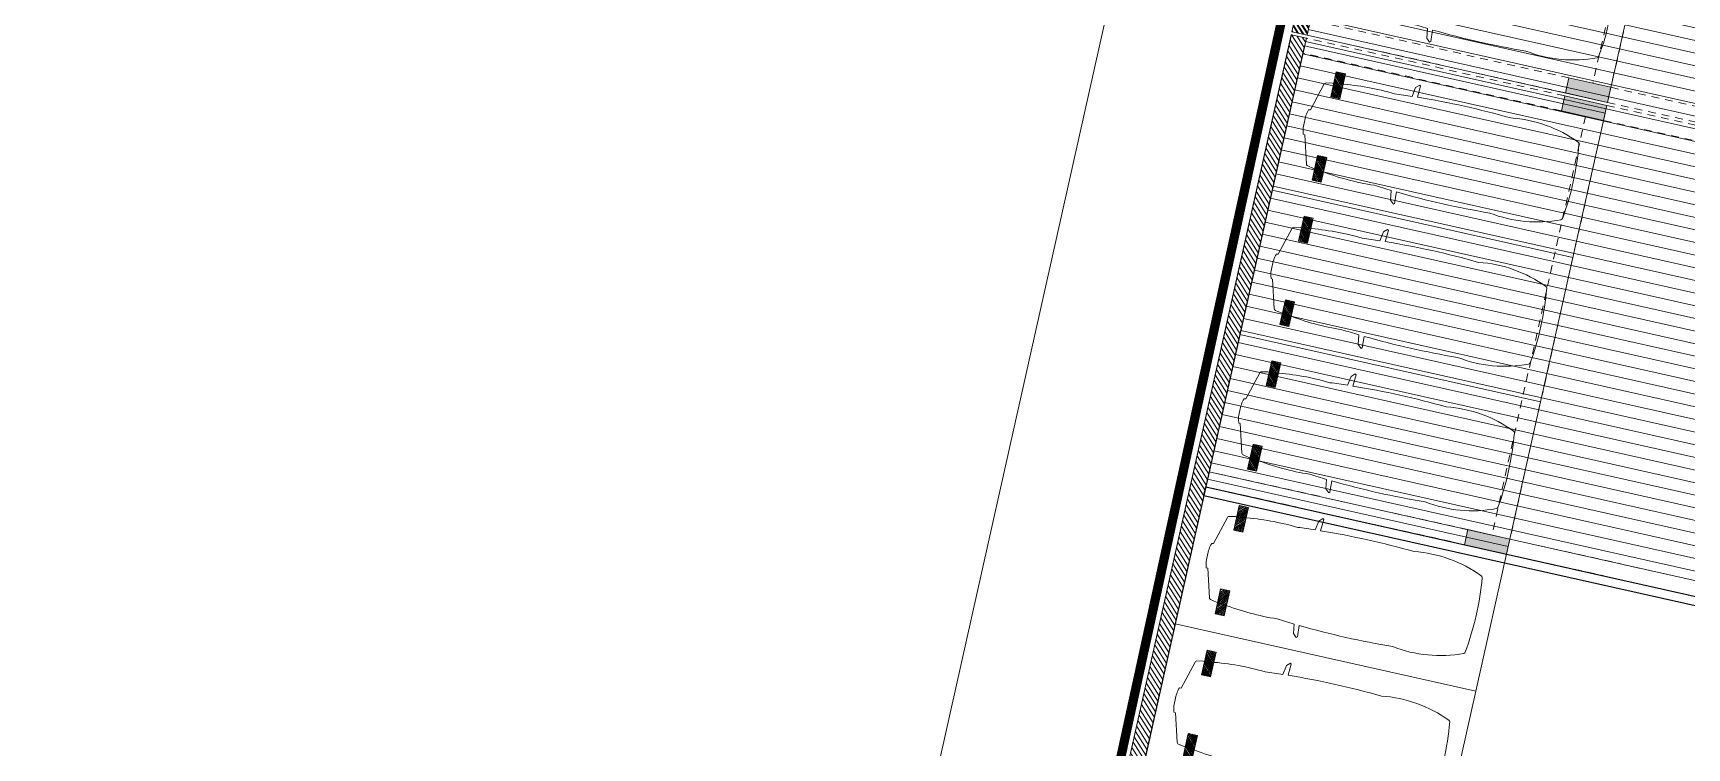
# Model space of a CAD drawing. Header units: inches. Extents: x 0 to 766, y -245 to 236.
# Drawn here: x 168.11 to 194.95, y 110.87 to 122.47 of the extents above; entities that cross this region are included whole.
import ezdxf

# ---------------------------------------------------------------- set-up
doc = ezdxf.new("R2010")
doc.units = ezdxf.units.IN
doc.header["$MEASUREMENT"] = 0
for name, pattern in [('1P$0$HIDDEN2', [0.1875, 0.125, -0.0625]), ('ACAD_ISO13W100', [36, 12, -3, 12, -3, 0, -3, 0, -3]), ('HIDDEN2', [0.1875, 0.125, -0.0625])]:
    doc.linetypes.add(name, pattern=pattern)
doc.layers.get('DEFPOINTS').update_dxf_attribs({"color": 251, "lineweight": 9})
for name, color, linetype, lineweight in [('1P$0$A-ESTRUCTURA-HATCH', 251, 'Continuous', 9), ('1P$0$A-ESTRUCTURA-MUROS', 251, 'Continuous', 9), ('1P$0$A-ESTRUCTURA-PLACAS', 251, 'Continuous', 9), ('1P$0$A-ESTRUCTURA-VIGAS', 251, '1P$0$HIDDEN2', 9), ('1P$0$A-HATCH', 251, 'Continuous', 9), ('1P$0$A-LINEAS', 251, 'Continuous', 9), ('1P$0$A-MOBILIARIO', 251, 'Continuous', 9), ('1P$0$A-MUROS', 251, 'Continuous', 9), ('A-COTAS INT', 251, 'Continuous', 9), ('A-ESTRUCTURA-HATCH', 251, 'Continuous', 9), ('A-ESTRUCTURA-MUROS', 251, 'Continuous', 9), ('A-ESTRUCTURA-PLACAS', 251, 'Continuous', 9), ('A-ESTRUCTURA-VIGAS', 251, 'HIDDEN2', 9), ('A-MOBILIARIO', 251, 'Continuous', 9), ('A-MUROS', 251, 'Continuous', 9), ('COTAS-EXTER', 251, 'Continuous', 9), ('DLP_ETAPAS', 251, 'Continuous', 9)]:
    doc.layers.add(name, color=color, linetype=linetype, lineweight=lineweight)
doc.styles.add('TXT_COTAS', font='romans.shx', dxfattribs={"width": 0.8})
doc.dimstyles.new('DLP-COTA 200', dxfattribs={"dimtxt": 0.3, "dimasz": 0.2, "dimexe": 0.36, "dimexo": 0.12, "dimgap": 0.12, "dimtad": 1, "dimzin": 0, "dimdsep": 46, "dimtxsty": 'TXT_COTAS', "dimblk": 'ARCHTICK', "dimcen": 0.18, "dimdle": 0.2, "dimclrd": 256, "dimclre": 256, "dimclrt": 2, "dimadec": 0, "dimazin": 0, "dimtfac": 1, "dimtix": 1, "dimtofl": 0, "dimtmove": 2, "dimatfit": 3, "dimfxl": 0.36, "dimtolj": 1, "dimtzin": 0, "dimlwd": 9, "dimlwe": 9, "dimarcsym": 0})
pattern_1 = [(135, (197.4004394743757, 7.870622634966479), (-0.014142135623731, -0.014142135623731), [])]
pattern_2 = [(135, (197.2879394743751, 7.870622634966479), (-0.014142135623731, -0.014142135623731), [])]
pattern_3 = [(135, (197.2904394743751, 7.870622634966479), (-0.014142135623731, -0.014142135623731), [])]

# ---------------------------------------------------------------- blocks, each defined once
blk = doc.blocks.new('_ArchTick')
at = {"color": 0, "linetype": 'ByBlock', "const_width": 0.15}
blk.add_lwpolyline([(-0.5, -0.5), (0.5, 0.5)], dxfattribs=at)
blk = doc.blocks.new('*D237')
at = {"layer": 'COTAS-EXTER', "lineweight": 9, "transparency": 16777216}
for p, q in [((-47.94199702839495, -8.59349936876639), (-36.92197450668112, 40.63815426177589)), ((-34.15480299292657, 39.81380086825177), (-37.31696802198577, 40.52162047754456)), ((-47.03946297006159, -8.590573554253737), (-48.24961662686552, -8.319692534233715))]:
    blk.add_line(p, q, dxfattribs=at)
at = {"layer": 'DEFPOINTS', "color": 0, "transparency": 16777216}
for p in [(-36.96566146509817, 40.44298395239389), (-34.03770080729737, 39.78758869320154, -1.982211870199535e-07), (-46.92236078443239, -8.61678572930396, 1.0071765407667e-07)]:
    blk.add_point(p, dxfattribs=at)
at = {"layer": 'COTAS-EXTER', "lineweight": 9, "transparency": 16777216, "xscale": 0.2, "yscale": 0.2, "zscale": 0.2}
for p, rotation in [((-36.96566146509817, 40.44298395239389), 77.38288257497175), ((-47.89831006997792, -8.398329059384386), 257.3828825749717)]:
    blk.add_blockref('_ArchTick', p, dxfattribs=dict(at, rotation=rotation))
at = {"layer": 'COTAS-EXTER', "color": 2, "transparency": 16777216, "insert": (-42.69546568520375, 16.08130484036775), "char_height": 0.3, "attachment_point": 5, "rotation": 77.38288257497173, "style": 'TXT_COTAS'}
blk.add_mtext('\\A1;50.05', dxfattribs=at)
blk = doc.blocks.new('ETAPAS_EL-ROSARIO-01')
at = {"linetype": 'ACAD_ISO13W100', "ltscale": 0.15, "elevation": -8.087886271823663e-07}
blk.add_lwpolyline([(-78.10903454464278, 81.2773251356557), (-88.39156818282208, 34.18688553199172), (-103.8049209657183, -36.42407381720841), (-107.3674373871472, -52.74451406765729), (-110.35362560043, -66.42470536567271), (-53.61793270430644, -81.61772922612727), (-44.92496922399732, -72.72020544484258), (-17.92491594699095, -50.09877426270396), (-5.119343684928026, -39.38062628358603), (-2.145338432019344, -34.36270173639059), (-0.7240519718325231, -35.17093796283007), (6.173584206553642, -23.15930621977895), (4.372488884022459, -12.4871483463794), (3.084003503667191, -7.412719970569015), (-20.06412463649758, 48.18847669754177), (-17.8428259860666, 53.21996080409735), (-6.512398380466038, 82.82589619513601)], dxfattribs=at)
at = {"linetype": 'ACAD_ISO13W100', "ltscale": 0.15, "const_width": 0.15, "elevation": -8.087886271823663e-07}
blk.add_lwpolyline([(-17.79758207837585, -50.02580895740539), (-35.14378486876376, -29.11060307174921), (-27.54945914333803, -11.97888832725585), (0.6028502009867225, -1.453054812736809), (-20.06412463993183, 48.18847670312971), (-17.84282598816208, 53.21996081061661), (-6.512398381571984, 82.8258961988613), (-7.18100099437288, 89.79389236401767), (-15.58794605117873, 100.9314389722422), (-42.71300540849916, 107.0013388758525, -1.022579680442981), (-57.86327895277645, 119.7415829747915), (-64.52636484088725, 119.3852506931871), (-69.5259535460209, 119.3211201196536), (-71.93822160441778, 108.5888807056472), (-78.10903454464278, 81.2773251356557), (-88.39156818282208, 34.18688553199172), (-103.8049202616967, -36.42407059203833), (-97.64062220740016, -37.72534049209207), (-101.9013523058675, -57.24440581165254), (-45.01023828386678, -72.79973820783198)], format="xyb", close=True, dxfattribs=at)
blk = doc.blocks.new('EST_P2_D')
at = {"layer": 'A-ESTRUCTURA-HATCH'}
h = blk.add_hatch(dxfattribs=at)
h.set_pattern_fill('ANSI31', color=256, scale=0.02, angle=-1.27e-14)
h.set_pattern_definition([(44.99999999999999, (-226735.1463174463, -8188131.65954475), (-0.04490128060534576, 0.04490128060534578), [])])
h.paths.add_polyline_path([(0, 16.45006305351853), (0, 16.25006350968033), (17.46077047049766, 16.25006360281259), (17.46077047049766, 16.45006260834634)])
h.paths.add_polyline_path([(2.91038304567337e-11, 0.2500299885869026), (0, -1.862645149230957e-09), (17.46077117224922, 0), (17.46077117224922, 0.2500299885869026)])
h = blk.add_hatch(color=256, dxfattribs=at)
h.dxf.hatch_style = 1
h.paths.add_polyline_path([(17.21077053804765, 5.250063827261329), (17.46077053804765, 5.250063827261329), (17.46077053804765, 4.550063827075064), (17.21077053804765, 4.550063827075064)])
h.paths.add_polyline_path([(17.21077053804765, 11.95006382744759), (17.46077053804765, 11.95006382744759), (17.46077053804765, 11.25006382726133), (17.21077053804765, 11.25006382726133)])
h.paths.add_polyline_path([(12.21077054669149, 5.250063827261329), (12.46077054669149, 5.250063827261329), (12.46077054669149, 4.550063827075064), (12.21077054669149, 4.550063827075064)])
h.paths.add_polyline_path([(12.21077054669149, 11.95006382744759), (12.46077054669149, 11.95006382744759), (12.46077054669149, 11.25006382726133), (12.21077054669149, 11.25006382726133)])
h.paths.add_polyline_path([(5.000770546728745, 5.250063827261329), (5.250770546728745, 5.250063827261329), (5.250770546728745, 4.550063827075064), (5.000770546728745, 4.550063827075064)])
h.paths.add_polyline_path([(5.000770546728745, 11.95006382744759), (5.250770546728745, 11.95006382744759), (5.250770546728745, 11.25006382726133), (5.000770546728745, 11.25006382726133)])
h.paths.add_polyline_path([(0.0007705553725827485, 5.250063847750425), (0.2507705553725827, 5.250063847750425), (0.2507705553725827, 4.550063847564161), (0.0007705553725827485, 4.550063847564161)])
h.paths.add_polyline_path([(0.0007705553725827485, 11.95006384700537), (0.2507705553725827, 11.95006384700537), (0.2507705553725827, 11.25006384775043), (0.0007705553725827485, 11.25006384775043)])
at = {"layer": 'A-ESTRUCTURA-MUROS'}
for points in [[(0, 16.45006305444986), (17.46077047049766, 16.45006260834634), (17.46077047049766, 16.25006360281259), (0, 16.25006350874901)], [(0, 0.2500299885869026), (17.46077117224922, 0.2500299885869026), (17.46077117224922, 0), (0, 0)]]:
    blk.add_lwpolyline(points, dxfattribs=at)
at = {"layer": 'A-ESTRUCTURA-PLACAS'}
for points in [[(0.0007705553725827485, 11.95006384700537), (0.2507705553725827, 11.95006384700537), (0.2507705553725827, 11.25006384775043), (0.0007705553725827485, 11.25006384775043)], [(5.000770546728745, 11.95006382744759), (5.250770546728745, 11.95006382744759), (5.250770546728745, 11.25006382726133), (5.000770546728745, 11.25006382726133)], [(12.21077054669149, 11.95006382744759), (12.46077054669149, 11.95006382744759), (12.46077054669149, 11.25006382726133), (12.21077054669149, 11.25006382726133)], [(17.21077053804765, 11.95006382744759), (17.46077053804765, 11.95006382744759), (17.46077053804765, 11.25006382726133), (17.21077053804765, 11.25006382726133)], [(0.0007705553725827485, 5.250063847750425), (0.2507705553725827, 5.250063847750425), (0.2507705553725827, 4.550063847564161), (0.0007705553725827485, 4.550063847564161)], [(5.000770546728745, 5.250063827261329), (5.250770546728745, 5.250063827261329), (5.250770546728745, 4.550063827075064), (5.000770546728745, 4.550063827075064)], [(12.21077054669149, 5.250063827261329), (12.46077054669149, 5.250063827261329), (12.46077054669149, 4.550063827075064), (12.21077054669149, 4.550063827075064)], [(17.21077053804765, 5.250063827261329), (17.46077053804765, 5.250063827261329), (17.46077053804765, 4.550063827075064), (17.21077053804765, 4.550063827075064)]]:
    blk.add_lwpolyline(points, close=True, dxfattribs=at)
at = {"layer": 'A-ESTRUCTURA-VIGAS'}
for points in [[(0.0007705553725827485, 11.95006384700537), (0.0007705553725827485, 16.25006360467523)], [(0.2507705553725827, 11.95006384700537), (0.2507705553725827, 16.25006360467523)], [(5.000770546728745, 11.95006382744759), (5.000770546728745, 16.25006358418614)], [(5.250770546728745, 11.95006382744759), (5.250770546728745, 16.25006358418614)], [(12.21077054669149, 11.95006382744759), (12.21077054669149, 16.25006358418614)], [(12.46077054669149, 11.95006382744759), (12.46077054669149, 16.25006358418614)], [(17.21077053804765, 11.95006382744759), (17.21077053804765, 16.25006358418614)], [(17.46077053804765, 11.95006382744759), (17.46077053804765, 16.25006358418614)], [(0, 11.55006384756416), (0.000770565849961713, 11.55006384756416)], [(0.2507705566531513, 11.55006384756416), (5.000770548009314, 11.55006382707506)], [(5.250770541839302, 11.55006382707506), (12.21077054180205, 11.55006394069642)], [(12.46077054669149, 11.55006382707506), (17.21077053804765, 11.55006382707506)], [(-0.03181362946634181, 11.25006384775043), (0.0007705553725827485, 11.2500638468191)], [(0.0007705553725827485, 5.250063847750425), (0.0007705553725827485, 11.2500638468191)], [(0.2507705553725827, 5.250063847750425), (0.2507705553725827, 11.2500638468191)], [(0.2507705553725827, 11.2500638468191), (5.000770546728745, 11.25006382726133)], [(5.000770546728745, 5.250063827261329), (5.000770546728745, 11.25006382726133)], [(5.250770546728745, 11.25006382726133), (12.21077054669149, 11.25006394088268)], [(5.250770546728745, 5.250063827261329), (5.250770546728745, 11.25006382726133)], [(12.21077054669149, 5.250063827261329), (12.21077054669149, 11.25006382726133)], [(12.46077054669149, 5.250063827261329), (12.46077054669149, 11.25006382726133)], [(12.46077054669149, 11.25006382726133), (17.21077053804765, 11.25006382726133)], [(17.21077053804765, 5.250063827261329), (17.21077053804765, 11.25006382726133)], [(17.46077053804765, 5.250063827261329), (17.46077053804765, 11.25006382726133)], [(-0.004554994142381474, 5.250063847750425), (0.000770565849961713, 5.250063847750425)], [(0.2507705566531513, 5.250063847750425), (5.000770548009314, 5.250063827261329)], [(5.250770541839302, 5.250063827261329), (12.21077054180205, 5.250063940882683)], [(12.46077054669149, 5.250063827261329), (17.21077053804765, 5.250063827261329)], [(0, 4.950063847005367), (0.0007705553725827485, 4.950063847005367)], [(0.2507705553725827, 4.950063847005367), (5.000770546728745, 4.950063827447593)], [(5.250770546728745, 4.950063827447593), (12.21077054669149, 4.950063941068947)], [(12.46077054669149, 4.950063827447593), (17.21077053804765, 4.950063827447593)], [(0.0007705553725827485, 4.550063213333488), (0.0007705553725827485, 0.2500635301694274)], [(0.2507705553725827, 4.550063213333488), (0.2507705553725827, 0.2500635301694274)], [(5.000770546728745, 4.550063193775713), (5.000770546728745, 0.2500635096803308)], [(5.250770546728745, 4.550063193775713), (5.250770546728745, 0.2500635096803308)], [(12.21077054669149, 4.550063193775713), (12.21077054669149, 0.2500635096803308)], [(12.46077054669149, 4.550063193775713), (12.46077054669149, 0.2500635096803308)], [(17.21077053804765, 4.550063193775713), (17.21077053804765, 0.2500635096803308)], [(17.46077053804765, 4.550063193775713), (17.46077053804765, 0.2500635096803308)]]:
    blk.add_lwpolyline(points, dxfattribs=at)
blk = doc.blocks.new('*U211')
at = {"ltscale": 0.5}
h = blk.add_hatch(dxfattribs=at)
h.set_pattern_fill('_USER', color=41, scale=0.02, angle=135, style=0, pattern_type=0)
h.set_pattern_definition(pattern_1)
h.paths.add_polyline_path([(0.4124999999070418, 4.25500557504597), (0.8250640894870152, 4.25500557504597), (0.8250640894870152, 4.405005573555852), (0.4124999999070418, 4.405005575418499)])
edge = h.paths.add_edge_path(flags=17)
edge.add_line((0.4124999999070418, 4.301899374723462), (0.8250640894870152, 4.301899372860816))
h = blk.add_hatch(dxfattribs=at)
h.set_pattern_fill('_USER', color=41, scale=0.02, angle=135, style=0, pattern_type=0)
h.set_pattern_definition(pattern_1)
h.paths.add_polyline_path([(2.212499999895401, 4.25500557504597), (1.799935910315425, 4.25500557504597), (1.799935910315425, 4.405005575418499), (2.212499999895401, 4.405005575418499)])
edge = h.paths.add_edge_path(flags=17)
edge.add_line((2.212499999895401, 4.301899374723462), (1.799935910315426, 4.301899374723462))
at = {"color": 7, "ltscale": 0.5}
for p, q in [((0.4124999999070418, 4.301899374723462), (0.8250640894870152, 4.301899372860816)), ((2.212499999895401, 4.301899374723462), (1.799935910315425, 4.301899374723462))]:
    blk.add_line(p, q, dxfattribs=at)
at = {"ltscale": 0.5}
blk.add_lwpolyline([(0, 0), (2.625000000001165, 0), (2.625000000001165, 4.999999999999999), (0, 4.999999999999999)], close=True, dxfattribs=at)
at = {"color": 7, "ltscale": 0.5}
blk.add_lwpolyline([(2.100028844946378, 3.028522202071265), (2.287326331529941, 3.017961387783316), (2.301177233038645, 3.033225936144618), (2.248082110821443, 3.092103478759553), (2.094738905378343, 3.114782713422947, 0.005253419644038889), (2.073110162170231, 3.403024230234966, 0.05323468880448375), (2.035381289012902, 4.298445265069629), (2.022460859082812, 4.423920004889395), (2.003209687699737, 4.525403541773585), (1.998732188129189, 4.534997764310868, 0.2186562557100147), (1.979637849191377, 4.551199094653156), (1.51828430143668, 4.68041331440213), (1.514600344206652, 4.707649311509477, 0.09155394760763061), (1.312500000000546, 4.734330136008744, 0.09162043732155131), (1.110399655811662, 4.708804217427994), (1.10671569836576, 4.681568217724587), (0.6453621506164582, 4.552353999814748, 0.2186562552153479), (0.6262678116794553, 4.536152669489409), (0.6217903121027042, 4.526558446958687), (0.6025391407778364, 4.4250749100745), (0.5896187107004998, 4.299600172615821, 0.05323468880111815), (0.5518898377052259, 3.404179129908862, 0.005253420110187526), (0.5302610936809209, 3.115937606692341), (0.3769178889809985, 3.093258382082013), (0.3238227668220055, 3.034380841329721), (0.337673668214294, 3.01911629296842), (0.5249711549053167, 3.029677107255861, 0.02826491459471849), (0.5224966653132828, 1.475695204805616, 0.1399238157925407), (0.6671126963913039, 0.324876973164095, 0.2721479777528903), (0.6910017503991223, 0.3060667694362756, 0.035352843949907), (1.312500000000853, 0.2656698639912349, 0.0456386399384704), (1.931688438492875, 0.3049118635303407, 0.2721479761988349), (1.955577493168296, 0.3237220675503025, 0.1398888083936435), (2.102503335144433, 1.474540296761161, 0.02826491464424222)], format="xyb", close=True, dxfattribs=at)
for points in [[(0.4124999999070418, 4.405005575418499), (0.4124999999070418, 4.25500557504597), (0.8250640894870152, 4.25500557504597), (0.8250640894870152, 4.405005573555852)], [(1.799935910315425, 4.405005575418499), (1.799935910315425, 4.25500557504597), (2.212499999895401, 4.25500557504597), (2.212499999895401, 4.405005575418499)]]:
    blk.add_lwpolyline(points, close=True, dxfattribs=at)
blk = doc.blocks.new('EST_P1_D')
at = {"layer": 'A-ESTRUCTURA-HATCH'}
h = blk.add_hatch(dxfattribs=at)
h.set_pattern_fill('ANSI31', color=256, scale=0.02, angle=-1.27e-14)
h.set_pattern_definition([(44.99999999999999, (-226410.1470886057, -8188191.65954475), (-0.04490128060534576, 0.04490128060534578), [])])
h.paths.add_polyline_path([(2.91038304567337e-11, 16.45006305444986), (2.91038304567337e-11, 16.25006350968033), (17.45999937850866, 16.25006360188127), (17.45999937850866, 16.45006260741502)])
h.paths.add_polyline_path([(0, 0.2500299895182252), (0, -9.313225746154785e-10), (17.46000001273933, 0), (17.46000001273933, 0.2500299895182252)])
h = blk.add_hatch(color=256, dxfattribs=at)
h.dxf.hatch_style = 1
h.paths.add_polyline_path([(17.20999937853776, 5.250063827261329), (17.45999937853776, 5.250063827261329), (17.45999937853776, 4.550063827075064), (17.20999937853776, 4.550063827075064)])
h.paths.add_polyline_path([(17.20999937853776, 11.95006382744759), (17.45999937853776, 11.95006382744759), (17.45999937853776, 11.25006382726133), (17.20999937853776, 11.25006382726133)])
h.paths.add_polyline_path([(12.2099993871816, 5.250063827261329), (12.4599993871816, 5.250063827261329), (12.4599993871816, 4.550063827075064), (12.2099993871816, 4.550063827075064)])
h.paths.add_polyline_path([(12.2099993871816, 11.95006382744759), (12.4599993871816, 11.95006382744759), (12.4599993871816, 11.25006382726133), (12.2099993871816, 11.25006382726133)])
h.paths.add_polyline_path([(4.99999938721885, 5.250063827261329), (5.24999938721885, 5.250063827261329), (5.24999938721885, 4.550063827075064), (4.99999938721885, 4.550063827075064)])
h.paths.add_polyline_path([(4.99999938721885, 11.95006382744759), (5.24999938721885, 11.95006382744759), (5.24999938721885, 11.25006382726133), (4.99999938721885, 11.25006382726133)])
h.paths.add_polyline_path([(-6.041373126208782e-07, 5.250063847750425), (0.2499993958626874, 5.250063847750425), (0.2499993958626874, 4.550063847564161), (-6.041373126208782e-07, 4.550063847564161)])
h.paths.add_polyline_path([(-6.041373126208782e-07, 11.95006384793669), (0.2499993958626874, 11.95006384793669), (0.2499993958626874, 11.25006384775043), (-6.041373126208782e-07, 11.25006384775043)])
at = {"layer": 'A-ESTRUCTURA-MUROS'}
for points in [[(0, 16.45006305351853), (17.45999937850866, 16.45006260741502), (17.45999937850866, 16.25006360188127), (-6.041373126208782e-07, 16.25006350874901)], [(-6.041373126208782e-07, 0.2500299895182252), (17.46000001273933, 0.2500299895182252), (17.46000001273933, 0), (0, 0)]]:
    blk.add_lwpolyline(points, dxfattribs=at)
at = {"layer": 'A-ESTRUCTURA-PLACAS'}
for points in [[(-6.041373126208782e-07, 11.95006384793669), (0.2499993958626874, 11.95006384793669), (0.2499993958626874, 11.25006384775043), (-6.041373126208782e-07, 11.25006384775043)], [(4.99999938721885, 11.95006382744759), (5.24999938721885, 11.95006382744759), (5.24999938721885, 11.25006382726133), (4.99999938721885, 11.25006382726133)], [(12.2099993871816, 11.95006382744759), (12.4599993871816, 11.95006382744759), (12.4599993871816, 11.25006382726133), (12.2099993871816, 11.25006382726133)], [(17.20999937853776, 11.95006382744759), (17.45999937853776, 11.95006382744759), (17.45999937853776, 11.25006382726133), (17.20999937853776, 11.25006382726133)], [(-6.041373126208782e-07, 5.250063847750425), (0.2499993958626874, 5.250063847750425), (0.2499993958626874, 4.550063847564161), (-6.041373126208782e-07, 4.550063847564161)], [(4.99999938721885, 5.250063827261329), (5.24999938721885, 5.250063827261329), (5.24999938721885, 4.550063827075064), (4.99999938721885, 4.550063827075064)], [(12.2099993871816, 5.250063827261329), (12.4599993871816, 5.250063827261329), (12.4599993871816, 4.550063827075064), (12.2099993871816, 4.550063827075064)], [(17.20999937853776, 5.250063827261329), (17.45999937853776, 5.250063827261329), (17.45999937853776, 4.550063827075064), (17.20999937853776, 4.550063827075064)]]:
    blk.add_lwpolyline(points, close=True, dxfattribs=at)
at = {"layer": 'A-ESTRUCTURA-VIGAS'}
for points in [[(-6.041373126208782e-07, 11.95006384793669), (-6.041373126208782e-07, 16.25006360467523)], [(0.2499993958626874, 11.95006384793669), (0.2499993958626874, 16.25006360467523)], [(4.99999938721885, 11.95006382744759), (4.99999938721885, 16.25006358418614)], [(5.24999938721885, 11.95006382744759), (5.24999938721885, 16.25006358418614)], [(12.2099993871816, 11.95006382744759), (12.2099993871816, 16.25006358418614)], [(12.4599993871816, 11.95006382744759), (12.4599993871816, 16.25006358418614)], [(17.20999937853776, 11.95006382744759), (17.20999937853776, 16.25006358418614)], [(17.45999937853776, 11.95006382744759), (17.45999937853776, 16.25006358418614)], [(0.2499993971432559, 11.55006384756416), (4.999999388499418, 11.55006382707506)], [(5.249999382329406, 11.55006382707506), (12.20999938229215, 11.55006394069642)], [(12.4599993871816, 11.55006382707506), (17.20999937853776, 11.55006382707506)], [(-6.041373126208782e-07, 5.250063847750425), (-6.041373126208782e-07, 11.25006384775043)], [(0.2499993958626874, 5.250063847750425), (0.2499993958626874, 11.25006384775043)], [(0.2499993958626874, 11.25006384775043), (4.99999938721885, 11.25006382726133)], [(4.99999938721885, 5.250063827261329), (4.99999938721885, 11.25006382726133)], [(5.24999938721885, 11.25006382726133), (12.2099993871816, 11.25006394088268)], [(5.24999938721885, 5.250063827261329), (5.24999938721885, 11.25006382726133)], [(12.2099993871816, 5.250063827261329), (12.2099993871816, 11.25006382726133)], [(12.4599993871816, 5.250063827261329), (12.4599993871816, 11.25006382726133)], [(12.4599993871816, 11.25006382726133), (17.20999937853776, 11.25006382726133)], [(17.20999937853776, 5.250063827261329), (17.20999937853776, 11.25006382726133)], [(17.45999937853776, 5.250063827261329), (17.45999937853776, 11.25006382726133)], [(0.2499993971432559, 5.250063847750425), (4.999999388499418, 5.250063827261329)], [(5.249999382329406, 5.250063827261329), (12.20999938229215, 5.250063940882683)], [(12.4599993871816, 5.250063827261329), (17.20999937853776, 5.250063827261329)], [(0.2499993958626874, 4.95006384793669), (4.99999938721885, 4.950063827447593)], [(5.24999938721885, 4.950063827447593), (12.2099993871816, 4.950063941068947)], [(12.4599993871816, 4.950063827447593), (17.20999937853776, 4.950063827447593)], [(-6.041373126208782e-07, 4.55006321426481), (-6.041373126208782e-07, 0.2500635301694274)], [(0.2499993958626874, 4.55006321426481), (0.2499993958626874, 0.2500635301694274)], [(4.99999938721885, 4.550063193775713), (4.99999938721885, 0.2500635106116533)], [(5.24999938721885, 4.550063193775713), (5.24999938721885, 0.2500635106116533)], [(12.2099993871816, 4.550063193775713), (12.2099993871816, 0.2500635106116533)], [(12.4599993871816, 4.550063193775713), (12.4599993871816, 0.2500635106116533)], [(17.20999937853776, 4.550063193775713), (17.20999937853776, 0.2500635106116533)], [(17.45999937853776, 4.550063193775713), (17.45999937853776, 0.2500635106116533)]]:
    blk.add_lwpolyline(points, dxfattribs=at)
blk = doc.blocks.new('*U230')
at = {"ltscale": 0.5}
h = blk.add_hatch(dxfattribs=at)
h.set_pattern_fill('_USER', color=41, scale=0.02, angle=135, style=0, pattern_type=0)
h.set_pattern_definition(pattern_2)
h.paths.add_polyline_path([(0.2999999999064613, 4.25500557504597), (0.7125640894864347, 4.25500557504597), (0.7125640894864347, 4.405005573555852), (0.2999999999064613, 4.405005575418499)])
edge = h.paths.add_edge_path(flags=17)
edge.add_line((0.2999999999064613, 4.301899374723462), (0.7125640894864347, 4.301899372860816))
h = blk.add_hatch(dxfattribs=at)
h.set_pattern_fill('_USER', color=41, scale=0.02, angle=135, style=0, pattern_type=0)
h.set_pattern_definition(pattern_2)
h.paths.add_polyline_path([(2.099999999894821, 4.25500557504597), (1.687435910314845, 4.25500557504597), (1.687435910314845, 4.405005575418499), (2.099999999894821, 4.405005575418499)])
edge = h.paths.add_edge_path(flags=17)
edge.add_line((2.099999999894821, 4.301899374723462), (1.687435910314846, 4.301899374723462))
at = {"color": 7, "ltscale": 0.5}
for p, q in [((0.2999999999064613, 4.301899374723462), (0.7125640894864347, 4.301899372860816)), ((2.099999999894821, 4.301899374723462), (1.687435910314845, 4.301899374723462))]:
    blk.add_line(p, q, dxfattribs=at)
at = {"ltscale": 0.5}
blk.add_lwpolyline([(0, 0), (2.400000000000004, 0), (2.400000000000004, 4.999999999999999), (0, 4.999999999999999)], close=True, dxfattribs=at)
at = {"color": 7, "ltscale": 0.5}
blk.add_lwpolyline([(1.987528844945798, 3.028522202071265), (2.174826331529361, 3.017961387783316), (2.188677233038065, 3.033225936144618), (2.135582110820862, 3.092103478759553), (1.982238905377763, 3.114782713422947, 0.005253419644038889), (1.960610162169651, 3.403024230234966, 0.05323468880448375), (1.922881289012322, 4.298445265069629), (1.909960859082232, 4.423920004889395), (1.890709687699157, 4.525403541773585), (1.886232188128609, 4.534997764310868, 0.2186562557100147), (1.867137849190797, 4.551199094653156), (1.4057843014361, 4.68041331440213), (1.402100344206072, 4.707649311509477, 0.09155394760763061), (1.199999999999966, 4.734330136008744, 0.09162043732155131), (0.9978996558110818, 4.708804217427994), (0.9942156983651798, 4.681568217724587), (0.5328621506158777, 4.552353999814748, 0.2186562552153479), (0.5137678116788749, 4.536152669489409), (0.5092903121021237, 4.526558446958687), (0.490039140777256, 4.4250749100745), (0.4771187106999193, 4.299600172615821, 0.05323468880111815), (0.4393898377046455, 3.404179129908862, 0.005253420110187526), (0.4177610936803404, 3.115937606692341), (0.2644178889804181, 3.093258382082013), (0.211322766821425, 3.034380841329721), (0.2251736682137135, 3.01911629296842), (0.4124711549047362, 3.029677107255861, 0.02826491459471849), (0.4099966653127023, 1.475695204805616, 0.1399238157925407), (0.5546126963907234, 0.324876973164095, 0.2721479777528903), (0.5785017503985419, 0.3060667694362756, 0.035352843949907), (1.200000000000273, 0.2656698639912349, 0.0456386399384704), (1.819188438492294, 0.3049118635303407, 0.2721479761988349), (1.843077493167716, 0.3237220675503025, 0.1398888083936435), (1.990003335143853, 1.474540296761161, 0.02826491464424222)], format="xyb", close=True, dxfattribs=at)
for points in [[(0.2999999999064613, 4.405005575418499), (0.2999999999064613, 4.25500557504597), (0.7125640894864347, 4.25500557504597), (0.7125640894864347, 4.405005573555852)], [(1.687435910314845, 4.405005575418499), (1.687435910314845, 4.25500557504597), (2.099999999894821, 4.25500557504597), (2.099999999894821, 4.405005575418499)]]:
    blk.add_lwpolyline(points, close=True, dxfattribs=at)
blk = doc.blocks.new('*U231')
at = {"ltscale": 0.5}
h = blk.add_hatch(dxfattribs=at)
h.set_pattern_fill('_USER', color=41, scale=0.02, angle=135, style=0, pattern_type=0)
h.set_pattern_definition(pattern_3)
h.paths.add_polyline_path([(0.3024999999064588, 4.25500557504597), (0.7150640894864322, 4.25500557504597), (0.7150640894864322, 4.405005573555852), (0.3024999999064588, 4.405005575418499)])
edge = h.paths.add_edge_path(flags=17)
edge.add_line((0.3024999999064588, 4.301899374723462), (0.7150640894864322, 4.301899372860816))
h = blk.add_hatch(dxfattribs=at)
h.set_pattern_fill('_USER', color=41, scale=0.02, angle=135, style=0, pattern_type=0)
h.set_pattern_definition(pattern_3)
h.paths.add_polyline_path([(2.102499999894818, 4.25500557504597), (1.689935910314842, 4.25500557504597), (1.689935910314842, 4.405005575418499), (2.102499999894818, 4.405005575418499)])
edge = h.paths.add_edge_path(flags=17)
edge.add_line((2.102499999894818, 4.301899374723462), (1.689935910314843, 4.301899374723462))
at = {"color": 7, "ltscale": 0.5}
for p, q in [((0.3024999999064588, 4.301899374723462), (0.7150640894864322, 4.301899372860816)), ((2.102499999894818, 4.301899374723462), (1.689935910314842, 4.301899374723462))]:
    blk.add_line(p, q, dxfattribs=at)
at = {"ltscale": 0.5}
blk.add_lwpolyline([(0, 0), (2.404999999999999, 0), (2.404999999999999, 4.999999999999999), (0, 4.999999999999999)], close=True, dxfattribs=at)
at = {"color": 7, "ltscale": 0.5}
blk.add_lwpolyline([(1.990028844945795, 3.028522202071265), (2.177326331529359, 3.017961387783316), (2.191177233038062, 3.033225936144618), (2.13808211082086, 3.092103478759553), (1.98473890537776, 3.114782713422947, 0.005253419644038889), (1.963110162169649, 3.403024230234966, 0.05323468880448375), (1.925381289012319, 4.298445265069629), (1.912460859082229, 4.423920004889395), (1.893209687699154, 4.525403541773585), (1.888732188128606, 4.534997764310868, 0.2186562557100147), (1.869637849190794, 4.551199094653156), (1.408284301436098, 4.68041331440213), (1.404600344206069, 4.707649311509477, 0.09155394760763061), (1.202499999999963, 4.734330136008744, 0.09162043732155131), (1.000399655811079, 4.708804217427994), (0.9967156983651773, 4.681568217724587), (0.5353621506158752, 4.552353999814748, 0.2186562552153479), (0.5162678116788724, 4.536152669489409), (0.5117903121021212, 4.526558446958687), (0.4925391407772535, 4.4250749100745), (0.4796187106999168, 4.299600172615821, 0.05323468880111815), (0.441889837704643, 3.404179129908862, 0.005253420110187526), (0.4202610936803379, 3.115937606692341), (0.2669178889804155, 3.093258382082013), (0.2138227668214225, 3.034380841329721), (0.227673668213711, 3.01911629296842), (0.4149711549047337, 3.029677107255861, 0.02826491459471849), (0.4124966653126998, 1.475695204805616, 0.1399238157925407), (0.5571126963907209, 0.324876973164095, 0.2721479777528903), (0.5810017503985393, 0.3060667694362756, 0.035352843949907), (1.20250000000027, 0.2656698639912349, 0.0456386399384704), (1.821688438492292, 0.3049118635303407, 0.2721479761988349), (1.845577493167713, 0.3237220675503025, 0.1398888083936435), (1.99250333514385, 1.474540296761161, 0.02826491464424222)], format="xyb", close=True, dxfattribs=at)
for points in [[(0.3024999999064588, 4.405005575418499), (0.3024999999064588, 4.25500557504597), (0.7150640894864322, 4.25500557504597), (0.7150640894864322, 4.405005573555852)], [(1.689935910314842, 4.405005575418499), (1.689935910314842, 4.25500557504597), (2.102499999894818, 4.25500557504597), (2.102499999894818, 4.405005575418499)]]:
    blk.add_lwpolyline(points, close=True, dxfattribs=at)
blk = doc.blocks.new('COTASYEJES')
at = {"layer": 'COTAS-EXTER', "color": 1}
dim = blk.add_linear_dim(base=(-36.96566146509817, 40.44298395239389), p1=(-46.92236078443239, -8.616785729303956, 1.0071765407667e-07), p2=(-34.03770080729737, 39.78758869320154, -1.982211870199535e-07), angle=257.3828825749717, dimstyle='DLP-COTA 200', dxfattribs=at)
dim.commit()
dim.dimension.update_dxf_attribs({"geometry": '*D237', "text_midpoint": (-42.69546568520375, 16.08130484036775)})

msp = doc.modelspace()

# ---------------------------------------------------------------- hatches: boundary and pattern name
at = {"layer": '1P$0$A-ESTRUCTURA-HATCH'}
h = msp.add_hatch(dxfattribs=at)
h.set_pattern_fill('ANSI31', color=251, scale=0.02, angle=-102.6172915295209)
h.set_pattern_definition([(302.3827084704791, (-226829.2551960139, -8187900.864863079), (0.0536250893730881, 0.0340088192933585), [])])
h.paths.add_polyline_path([(201.8890113215841, 106.8121400019946), (204.5834457578842, 118.8492765082838), (204.3882755810866, 118.8929640595662), (201.6938425850187, 106.8558276734175)])
h.paths.add_polyline_path([(200.8310166660178, 103.0012315177219), (200.5010299943335, 101.5270430623414), (200.6961984752218, 101.4833589942055), (201.0261850597401, 102.9575441517728)])
edge = h.paths.add_edge_path()
edge.add_arc((193.4537806497776, 92.93391412597617), 9.699999993899837, 257.382707628808, 437.382707628808)
edge.add_line((195.572627034295, 102.399667655197), (195.5289394828089, 102.2044974789815))
edge.add_arc((193.4537806506798, 92.93391412504485), 9.4999999939173, -101.71258452154501, 77.38270761670549, ccw=False)
edge.add_line((191.5252581533807, 83.63172078885606), (192.0601938592974, 86.02138296243271))
edge.add_line((192.0601938592683, 86.02138296243271), (191.9138485585811, 86.0541429594951))
edge.add_line((191.9138485585811, 86.05414296042642), (191.3349342652602, 83.46816059582403))
edge = h.paths.add_edge_path(flags=17)
edge.add_arc((193.4537785507803, 92.9338656729879), 3.299962339182982, -102.6164380210233, -52.62260665732141)
edge.add_line((195.4570614360221, 90.31153672289571), (192.9903838749981, 90.86364434388003))
edge.add_line((192.9903838749981, 90.8636443429487), (193.023143654684, 91.01002329223326))
edge.add_line((193.023143654684, 91.01002329223326), (195.6056726407789, 90.43204320043793))
edge.add_arc((193.4537780032208, 92.93391410362443), 3.300001295406272, -49.3007085615903, 77.38266620223226)
edge.add_line((194.1746252612159, 96.15422275018415), (194.2183128127019, 96.34939292639962))
edge.add_arc((193.453775053373, 92.93391057018658), 3.50000538808239, -100.15992954447819, 77.3826341313025, ccw=False)
edge.add_line((192.836386742589, 89.48878801901361), (192.2567968201713, 86.89964674793652))
edge.add_line((192.2567968201713, 86.89964674793652), (192.1104425402539, 86.93240875572434))
edge.add_line((192.1104425402539, 86.93240875479302), (192.7329901488504, 89.71358377214989))
h.paths.add_polyline_path([(188.7745996891992, 122.38798200347), (180.8452499495127, 86.96460362531712), (180.6013492310542, 87.01919918608388), (188.5306989707699, 122.4425775633054)])
h = msp.add_hatch(color=251, dxfattribs=at)
h.dxf.hatch_style = 1
h.paths.add_polyline_path([(201.0261850576737, 102.9575441424595), (201.8890107926511, 106.8121399116563), (196.8145880331815, 107.9480158529105), (196.3045395169413, 105.6694203345897), (196.4509171030315, 105.636654683468), (196.9282034273731, 107.7688878747495), (198.9286994334491, 107.3210900491895), (198.09859720195, 103.6128653856786), (198.244988155546, 103.5800967403548), (199.075051724207, 107.288330066097), (201.6610801815352, 106.7094646655815), (200.8637822943513, 103.1476089666458), (199.2536169875768, 103.5080338596227), (199.220851320448, 103.3616562328162)])
h.paths.add_polyline_path([(185.7792353251373, 86.11635556638709), (185.7246258857724, 85.87239284541926), (185.0415302673885, 86.02529927630445), (185.0961397067533, 86.26926199634096)])
h.paths.add_polyline_path([(187.3541716432321, 93.1522404142516), (187.2995622038673, 92.90827769328376), (186.6164665854833, 93.06118412416896), (186.6710760248482, 93.30514684513679)])
h.paths.add_polyline_path([(188.9291078740737, 100.1881252816739), (188.8744984347379, 99.94416256163737), (188.191402816354, 100.0970689915912), (188.2460122556897, 100.3410317125591)])
h.paths.add_polyline_path([(190.5040441049443, 107.2240101490962), (190.4494346655795, 106.9800474290597), (189.7663390471955, 107.1329538590135), (189.8209484865604, 107.3769165799814)])
h.paths.add_polyline_path([(192.0789803557802, 114.2598950127932), (192.0243709164154, 114.0159322918253), (191.3412752980314, 114.1688387217792), (191.3958847373963, 114.412801442747)])
h.paths.add_polyline_path([(198.6171812730556, 112.7963620378496), (198.5625718337199, 112.5523993168818), (197.8794762153068, 112.7053057468357), (197.9340856546717, 112.9492684678035)])
h.paths.add_polyline_path([(193.6539165666275, 121.2957798839407), (193.5993071272917, 121.0518171639042), (192.9162115089077, 121.2047235938581), (192.9708209482435, 121.4486863148259)])
h.paths.add_polyline_path([(200.1921174839028, 119.8322469099285), (200.1375080445671, 119.5882841889607), (199.4544124261831, 119.7411906189146), (199.5090218655189, 119.9851533398824)])
h.paths.add_polyline_path([(193.719447893842, 121.5885351496609), (193.6648384545063, 121.3445724286931), (192.9817428361223, 121.497478858647), (193.0363522754581, 121.7414415796148)])
h.paths.add_polyline_path([(200.2576488111465, 120.1250021747174), (200.2030393717816, 119.8810394537496), (199.5199437533977, 120.0339458837034), (199.5745531927334, 120.2779086046713)])
at = {"layer": '1P$0$A-HATCH'}
h = msp.add_hatch(dxfattribs=at)
h.set_pattern_fill('_USER', color=251, scale=0.1999999999999993, angle=-12.61729152952087, pattern_type=0)
h.set_pattern_definition([(347.3827084704791, (194.9510056372039, 113.3608238120424), (0.04368755148020012, 0.1951701766296908), [])])
edge = h.paths.add_edge_path()
edge.add_line((192.5722023442452, 139.3531352263736), (187.1996717048116, 115.3520952557074))
edge.add_line((187.1996717048116, 115.3520952557074), (202.8132858355768, 111.8570911372872))
edge.add_line((202.8132858355768, 111.8570911372872), (208.185816333915, 135.8581303247111))

# ---------------------------------------------------------------- linework, layer by layer
at = {"color": 251, "elevation": -1.572678485372836e-07}
msp.add_lwpolyline([(202.7587304380961, 111.6131170029612), (202.7259648037382, 111.4667393659102), (187.1123509095289, 114.9617434591847), (187.1451165681012, 115.1081210636394)], close=True, dxfattribs=at)
at = {"layer": '1P$0$A-ESTRUCTURA-MUROS', "color": 251, "elevation": -1.572678485372836e-07}
msp.add_lwpolyline([(188.7745996891992, 122.38798200347), (180.8452499495127, 86.96460362531712), (180.6013492310542, 87.01919918608388), (188.5306989707699, 122.4425775633054)], close=True, dxfattribs=at)
at = {"layer": '1P$0$A-ESTRUCTURA-PLACAS', "color": 251, "elevation": -1.572678485372836e-07}
for points in [[(193.6539165666275, 121.2957798839407), (193.5993071272917, 121.0518171639042), (192.9162115089077, 121.2047235938581), (192.9708209482435, 121.4486863148259)], [(192.0789803557802, 114.2598950127932), (192.0243709164154, 114.0159322918253), (191.3412752980314, 114.1688387217792), (191.3958847373963, 114.412801442747)]]:
    msp.add_lwpolyline(points, close=True, dxfattribs=at)
at = {"layer": '1P$0$A-ESTRUCTURA-VIGAS', "color": 251, "elevation": -1.572678485372836e-07}
for points in [[(192.9708203302528, 121.4486864526617), (188.7746618418844, 122.3879687405052)], [(192.9162108908879, 121.2047237316938), (188.7200524025486, 122.1440060195374)], [(193.3065518625319, 121.1173484903621), (191.7862250710261, 114.3254263439076)], [(193.6539165666275, 121.2957798839407), (199.5090218655189, 119.9851533398824)], [(193.5993071272917, 121.0518171639042), (192.0789803357859, 114.2598950165184)], [(193.5993071272917, 121.0518171639042), (199.4544124261831, 119.7411906189146)], [(191.3958841193764, 114.4128015805828), (187.1997256301349, 115.3520838684263)], [(191.3412746800407, 114.1688388605463), (187.1451161907701, 115.1081211483898)], [(192.0789803557802, 114.2598950127932), (197.9340856546717, 112.9492684678035)], [(192.0243709164154, 114.0159322918253), (197.8794762153068, 112.7053057468357)]]:
    msp.add_lwpolyline(points, dxfattribs=at)
at = {"layer": '1P$0$A-LINEAS', "color": 251, "elevation": -1.572678485372836e-07}
msp.add_lwpolyline([(188.7751988505136, 122.3905625642138), (187.1996717048116, 115.3520952557074), (202.8132858355768, 111.8570911372872), (204.3888129482168, 118.8955584532442)], dxfattribs=at)
at = {"layer": '1P$0$A-MUROS', "color": 251}
for p, q in [((188.5312776435987, 122.4451627108129, -1.572678485372836e-07), (180.6014084010624, 87.01919060487768, -1.572678485372836e-07)), ((180.8453711015411, 86.96458107054701, -1.572678485372836e-07), (188.7752403653815, 122.3905532714771, -1.572678485372836e-07))]:
    msp.add_line(p, q, dxfattribs=at)
at = {"layer": '1P$0$A-MUROS', "color": 251, "elevation": -1.572678485372836e-07}
for points in [[(193.6539161061175, 121.2957793428423), (193.5993066667818, 121.0518166218745), (192.9162110486307, 121.204723050897), (192.9708204879664, 121.4486857727962)], [(192.0789798754506, 114.2598944744887), (192.0243704361149, 114.0159317544522), (191.3412748179637, 114.1688381844061), (191.3958842572995, 114.4128009053739)]]:
    msp.add_lwpolyline(points, close=True, dxfattribs=at)
at = {"layer": 'A-MUROS', "color": 251}
msp.add_line((188.5415584700188, 122.4913836569386, -1.572678485372836e-07), (188.7855506055005, 122.4367683409574, -1.572678485372836e-07), dxfattribs=at)
at = {"layer": 'A-MUROS', "color": 251, "elevation": -1.572678485372836e-07}
msp.add_lwpolyline([(193.7194474718656, 121.5885347231152), (193.6648380272329, 121.3445720030787), (192.9817424126616, 121.4974784470024), (193.0363518572651, 121.7414411670389)], close=True, dxfattribs=at)

# ---------------------------------------------------------------- block references
at = {"color": 251}
msp.add_blockref('COTASYEJES', (229.0570709159604, 111.6419700831967, -1.572678485372836e-07), dxfattribs=at)
at = {"color": 251, "rotation": 257.3827073496989}
msp.add_blockref('EST_P1_D', (192.3554820489901, 139.5297400104674, -1.572678485372836e-07), dxfattribs=at)
at = {"layer": '1P$0$A-MOBILIARIO', "color": 251, "xscale": -1, "rotation": 77.38270776483584}
for name, p in [('*U230', (193.6255195497017, 121.1689186497452, -1.572678485372836e-07)), ('*U230', (193.1012686365523, 118.8268765956955, -1.572678485372836e-07)), ('*U231', (192.5770179913618, 116.4848344820412, -1.572678485372836e-07)), ('*U230', (191.5263324058853, 111.7909917292046, -1.572678485372836e-07))]:
    msp.add_blockref(name, p, dxfattribs=at)
at = {"layer": '1P$0$A-MOBILIARIO', "color": 251, "rotation": 77.38270917612236}
msp.add_blockref('*U231', (191.5263323779457, 111.7909917347925, -1.572678485372836e-07), dxfattribs=at)
at = {"layer": 'A-COTAS INT', "color": 251, "rotation": 257.3827073496989}
msp.add_blockref('EST_P2_D', (192.355650498934, 139.5304925470473, -1.572678485372836e-07), dxfattribs=at)
at = {"layer": 'A-MOBILIARIO', "color": 251, "xscale": -1, "rotation": 77.38270664405566}
msp.add_blockref('*U211', (194.2382372203522, 123.9061805541488, -1.572678485372836e-07), dxfattribs=at)
at = {"layer": 'DLP_ETAPAS', "color": 251}
msp.add_blockref('ETAPAS_EL-ROSARIO-01', (278.4598979095701, 96.25533297945282, -1.572678485372836e-07), dxfattribs=at)

doc.saveas('drawing.dxf')
